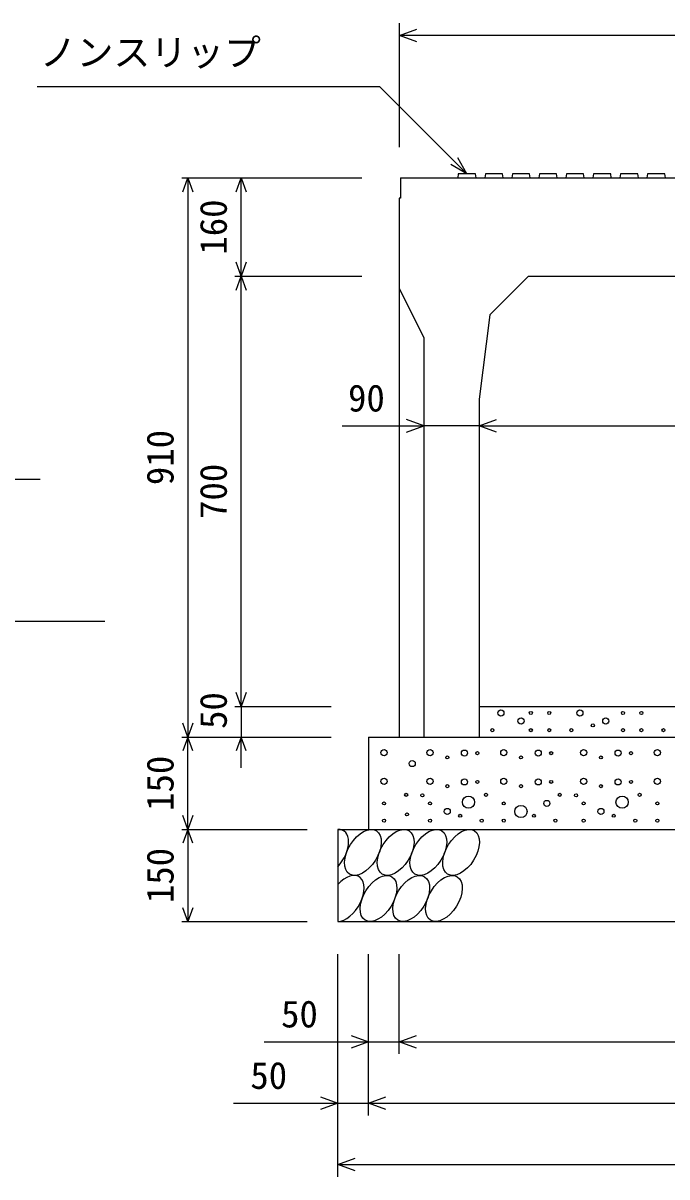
# Model space of a CAD drawing. Units: millimetres, scale not verified. Extents: x -16800 to 16800, y -5940 to 5940.
# Drawn here: x 3658 to 4706, y 1664 to 3541 of the extents above; entities that cross this region are included whole.
import ezdxf
from ezdxf.enums import TextEntityAlignment as Align

# ---------------------------------------------------------------- set-up
doc = ezdxf.new("R2010")
doc.units = ezdxf.units.MM
doc.header["$LTSCALE"] = 20
for name, color, linetype, lineweight in [('0-0_DIM', 7, 'Continuous', 25), ('0-2_HATCH', 6, 'Continuous', 25), ('0-5_OUTLINE', 3, 'Continuous', 25)]:
    doc.layers.add(name, color=color, linetype=linetype, lineweight=lineweight)
doc.styles.add('ＭＳ ゴシック', font='')
doc.styles.get('ＭＳ ゴシック').set_extended_font_data('MS Gothic')

msp = doc.modelspace()

# ---------------------------------------------------------------- linework, layer by layer
at = {"layer": '0-0_DIM'}
for p, q in [((4270, 3541.4), (4270, 3339.66)), ((5330, 3521.4), (4270, 3521.4)), ((3680.9, 3438.37), (4237.79, 3438.37)), ((4380, 3296.16), (4237.79, 3438.37)), ((4380, 3296.16), (4354.02, 3311.16)), ((4380, 3296.16), (4365, 3322.14)), ((3915.8, 3289.66), (4209.13, 3289.66)), ((3925.8, 3289.66), (3925.8, 2379.66)), ((4012.46, 3129.66), (4012.46, 3289.66)), ((4002.46, 3129.66), (4209.13, 3129.66)), ((4012.46, 2429.66), (4012.46, 3129.66)), ((4177.17, 2886.22), (4310, 2886.22)), ((4400, 2886.22), (4310, 2886.22)), ((4400, 2886.22), (5200, 2886.22)), ((2921.38, 2799.13), (3685.74, 2799.13)), ((3143.65, 2568.32), (3790.53, 2568.32)), ((4002.46, 2429.66), (4159.13, 2429.66)), ((4012.46, 2429.66), (4012.46, 2379.66)), ((3915.8, 2379.66), (4159.13, 2379.66)), ((3925.8, 2229.66), (3925.8, 2379.66)), ((4012.46, 2329.66), (4012.46, 2379.66)), ((3915.8, 2229.66), (4120, 2229.66)), ((3925.8, 2229.66), (3925.8, 2079.66)), ((3915.8, 2079.66), (4120, 2079.66)), ((4170, 1664.15), (4170, 2026.49)), ((4220, 1764.15), (4220, 2026.49)), ((4270, 1864.15), (4270, 2026.49)), ((4050, 1884.15), (4270, 1884.15)), ((4270, 1884.15), (5330, 1884.15)), ((4000, 1784.15), (4220, 1784.15)), ((4220, 1784.15), (5380, 1784.15)), ((4170, 1684.15), (5430, 1684.15))]:
    msp.add_line(p, q, dxfattribs=at)
for points in [[(4298.23, 3511.14), (4270.04, 3521.4), (4298.23, 3531.66)], [(3917.59, 3267.11), (3925.8, 3289.66), (3934.01, 3267.11)], [(4004.26, 3267.11), (4012.46, 3289.66), (4020.67, 3267.11)], [(4020.67, 3152.21), (4012.46, 3129.66), (4004.26, 3152.21)], [(4004.26, 3107.11), (4012.46, 3129.66), (4020.67, 3107.11)], [(4281.81, 2875.96), (4310, 2886.22), (4281.81, 2896.48)], [(4428.19, 2875.96), (4400, 2886.22), (4428.19, 2896.48)], [(4020.67, 2452.21), (4012.46, 2429.66), (4004.26, 2452.21)], [(3934.01, 2402.21), (3925.8, 2379.66), (3917.59, 2402.21)], [(3934.01, 2357.11), (3925.8, 2379.66), (3917.59, 2357.11)], [(4020.67, 2357.11), (4012.46, 2379.66), (4004.26, 2357.11)], [(3934.01, 2252.21), (3925.8, 2229.66), (3917.59, 2252.21)], [(3934.01, 2207.11), (3925.8, 2229.66), (3917.59, 2207.11)], [(3934.01, 2102.21), (3925.8, 2079.66), (3917.59, 2102.21)], [(4191.81, 1894.41), (4220, 1884.15), (4191.81, 1873.89)], [(4298.19, 1873.89), (4270, 1884.15), (4298.19, 1894.41)], [(4141.81, 1794.41), (4170, 1784.15), (4141.81, 1773.89)], [(4248.19, 1773.89), (4220, 1784.15), (4248.19, 1794.41)], [(4198.19, 1673.89), (4170, 1684.15), (4198.19, 1694.41)]]:
    msp.add_lwpolyline(points, dxfattribs=at)
at = {"layer": '0-2_HATCH'}
for points in [[(4395, 3289.66), (4394, 3296.16), (4366, 3296.16), (4365, 3289.66)], [(4439, 3289.66), (4438, 3296.16), (4410, 3296.16), (4409, 3289.66)], [(4483, 3289.66), (4482, 3296.16), (4454, 3296.16), (4453, 3289.66)], [(4527, 3289.66), (4526, 3296.16), (4498, 3296.16), (4497, 3289.66)], [(4571, 3289.66), (4570, 3296.16), (4542, 3296.16), (4541, 3289.66)], [(4615, 3289.66), (4614, 3296.16), (4586, 3296.16), (4585, 3289.66)], [(4659, 3289.66), (4658, 3296.16), (4630, 3296.16), (4629, 3289.66)], [(4703, 3289.66), (4702, 3296.16), (4674, 3296.16), (4673, 3289.66)]]:
    msp.add_lwpolyline(points, dxfattribs=at)
for centre, radius in [((4435.3, 2418.97), 5), ((4563.88, 2418.97), 5), ((4468.08, 2405.84), 5), ((4483.97, 2418.97), 2.5), ((4513.97, 2418.97), 2.5), ((4605.93, 2405.84), 5), ((4633.97, 2418.97), 2.5), ((4663.97, 2418.97), 2.5), ((4421.28, 2390.96), 2.5), ((4483.97, 2390.96), 2.5), ((4513.97, 2390.96), 2.5), ((4549.86, 2390.96), 2.5), ((4584.9, 2398.84), 2.5), ((4633.97, 2390.96), 2.5), ((4663.97, 2390.96), 2.5), ((4699.86, 2390.96), 2.5), ((4245.17, 2354.51), 5), ((4319.97, 2354.51), 5), ((4348.01, 2346.64), 2.5), ((4376.04, 2353.64), 5), ((4397.07, 2353.64), 2.5), ((4439.97, 2354.51), 5), ((4468.01, 2346.64), 2.5), ((4496.04, 2353.64), 5), ((4517.07, 2353.64), 2.5), ((4569.97, 2354.51), 5), ((4598.01, 2346.64), 2.5), ((4626.04, 2353.64), 5), ((4647.07, 2353.64), 2.5), ((4689.97, 2354.51), 5), ((4290.94, 2336.74), 5), ((4245.17, 2307.71), 5), ((4319.97, 2307.71), 5), ((4376.04, 2306.84), 5), ((4397.07, 2306.84), 2.5), ((4439.97, 2307.71), 5), ((4496.04, 2306.84), 5), ((4517.07, 2306.84), 2.5), ((4569.97, 2307.71), 5), ((4626.04, 2306.84), 5), ((4647.07, 2306.84), 2.5), ((4689.97, 2307.71), 5), ((4348.01, 2299.84), 2.5), ((4468.01, 2299.84), 2.5), ((4598.01, 2299.84), 2.5), ((4245.17, 2271.82), 2.5), ((4281.09, 2285.83), 2.5), ((4307.55, 2284.92), 2.5), ((4319.97, 2271.82), 2.5), ((4382.58, 2273.83), 10), ((4411.09, 2285.83), 2.5), ((4439.97, 2271.82), 2.5), ((4510.06, 2271.82), 5), ((4531.09, 2285.83), 2.5), ((4557.55, 2284.92), 2.5), ((4569.97, 2271.82), 2.5), ((4632.58, 2273.83), 10), ((4661.09, 2285.83), 2.5), ((4689.97, 2271.82), 2.5), ((4282.36, 2253.88), 2.5), ((4348.01, 2258.69), 5), ((4369.03, 2251.69), 2.5), ((4468.01, 2258.69), 10), ((4489.03, 2251.69), 2.5), ((4598.01, 2258.69), 5), ((4619.03, 2251.69), 2.5), ((4245.17, 2243.81), 2.5), ((4319.97, 2243.81), 2.5), ((4404.08, 2243.81), 2.5), ((4439.97, 2243.81), 2.5), ((4524.08, 2243.81), 2.5), ((4569.97, 2243.81), 2.5), ((4654.08, 2243.81), 2.5), ((4689.97, 2243.81), 2.5)]:
    msp.add_circle(centre, radius, dxfattribs=at)
for centre in [(4210.84, 2192.14), (4264.05, 2192.14), (4317.26, 2192.14), (4370.47, 2192.14), (4236.16, 2117.15), (4289.37, 2117.15), (4342.58, 2117.15)]:
    msp.add_ellipse(centre, major_axis=(21.81, 35.31), ratio=0.5792, dxfattribs=at)
for centre, start_param, end_param in [((4157.64, 2192.14), 4.385593, 6.6745444), ((4182.96, 2117.15), 3.5111464, 7.548991)]:
    msp.add_ellipse(centre, major_axis=(21.81, 35.31), ratio=0.5792, start_param=start_param, end_param=end_param, dxfattribs=at)
at = {"layer": '0-5_OUTLINE'}
for p, q in [((4272, 3289.66), (4800, 3289.66)), ((4272, 3289.66), (4272, 3256.66)), ((4272, 3256.66), (4270, 3256.66)), ((4270, 3256.66), (4270, 2379.66)), ((4417.14, 3066.8), (4480, 3129.66)), ((4480, 3129.66), (5120, 3129.66)), ((4270, 3109.66), (4310, 3029.66)), ((4417.14, 3066.8), (4400, 2929.66)), ((4310, 3029.66), (4310, 2379.66)), ((4400, 2929.66), (4400, 2379.66)), ((4400, 2429.66), (5200, 2429.66)), ((4220, 2379.66), (4220, 2229.66)), ((4220, 2379.66), (5380, 2379.66)), ((4270, 2379.66), (4400, 2379.66)), ((4170, 2229.66), (4170, 2079.66)), ((4170, 2229.66), (5430, 2229.66)), ((4170, 2079.66), (5430, 2079.66))]:
    msp.add_line(p, q, dxfattribs=at)

# ---------------------------------------------------------------- texts
at = {"layer": '0-0_DIM', "style": 'ＭＳ ゴシック'}
for s, p in [('ノンスリップ', (3684.75, 3458.55)), ('90', (4186.57, 2896.22)), ('50', (4077.56, 1894.15)), ('50', (4027.56, 1794.15))]:
    msp.add_text(s, height=43.99, dxfattribs=at).set_placement(p, align=Align.BOTTOM_LEFT)
for s, p in [('160', (4002.46, 3164.66)), ('910', (3915.8, 2789.66)), ('700', (4002.46, 2734.66)), ('50', (4002.46, 2392.99)), ('150', (3915.8, 2259.66)), ('150', (3915.8, 2109.66))]:
    msp.add_text(s, height=43.99, rotation=90, dxfattribs=at).set_placement(p, align=Align.BOTTOM_LEFT)

doc.saveas('drawing.dxf')
